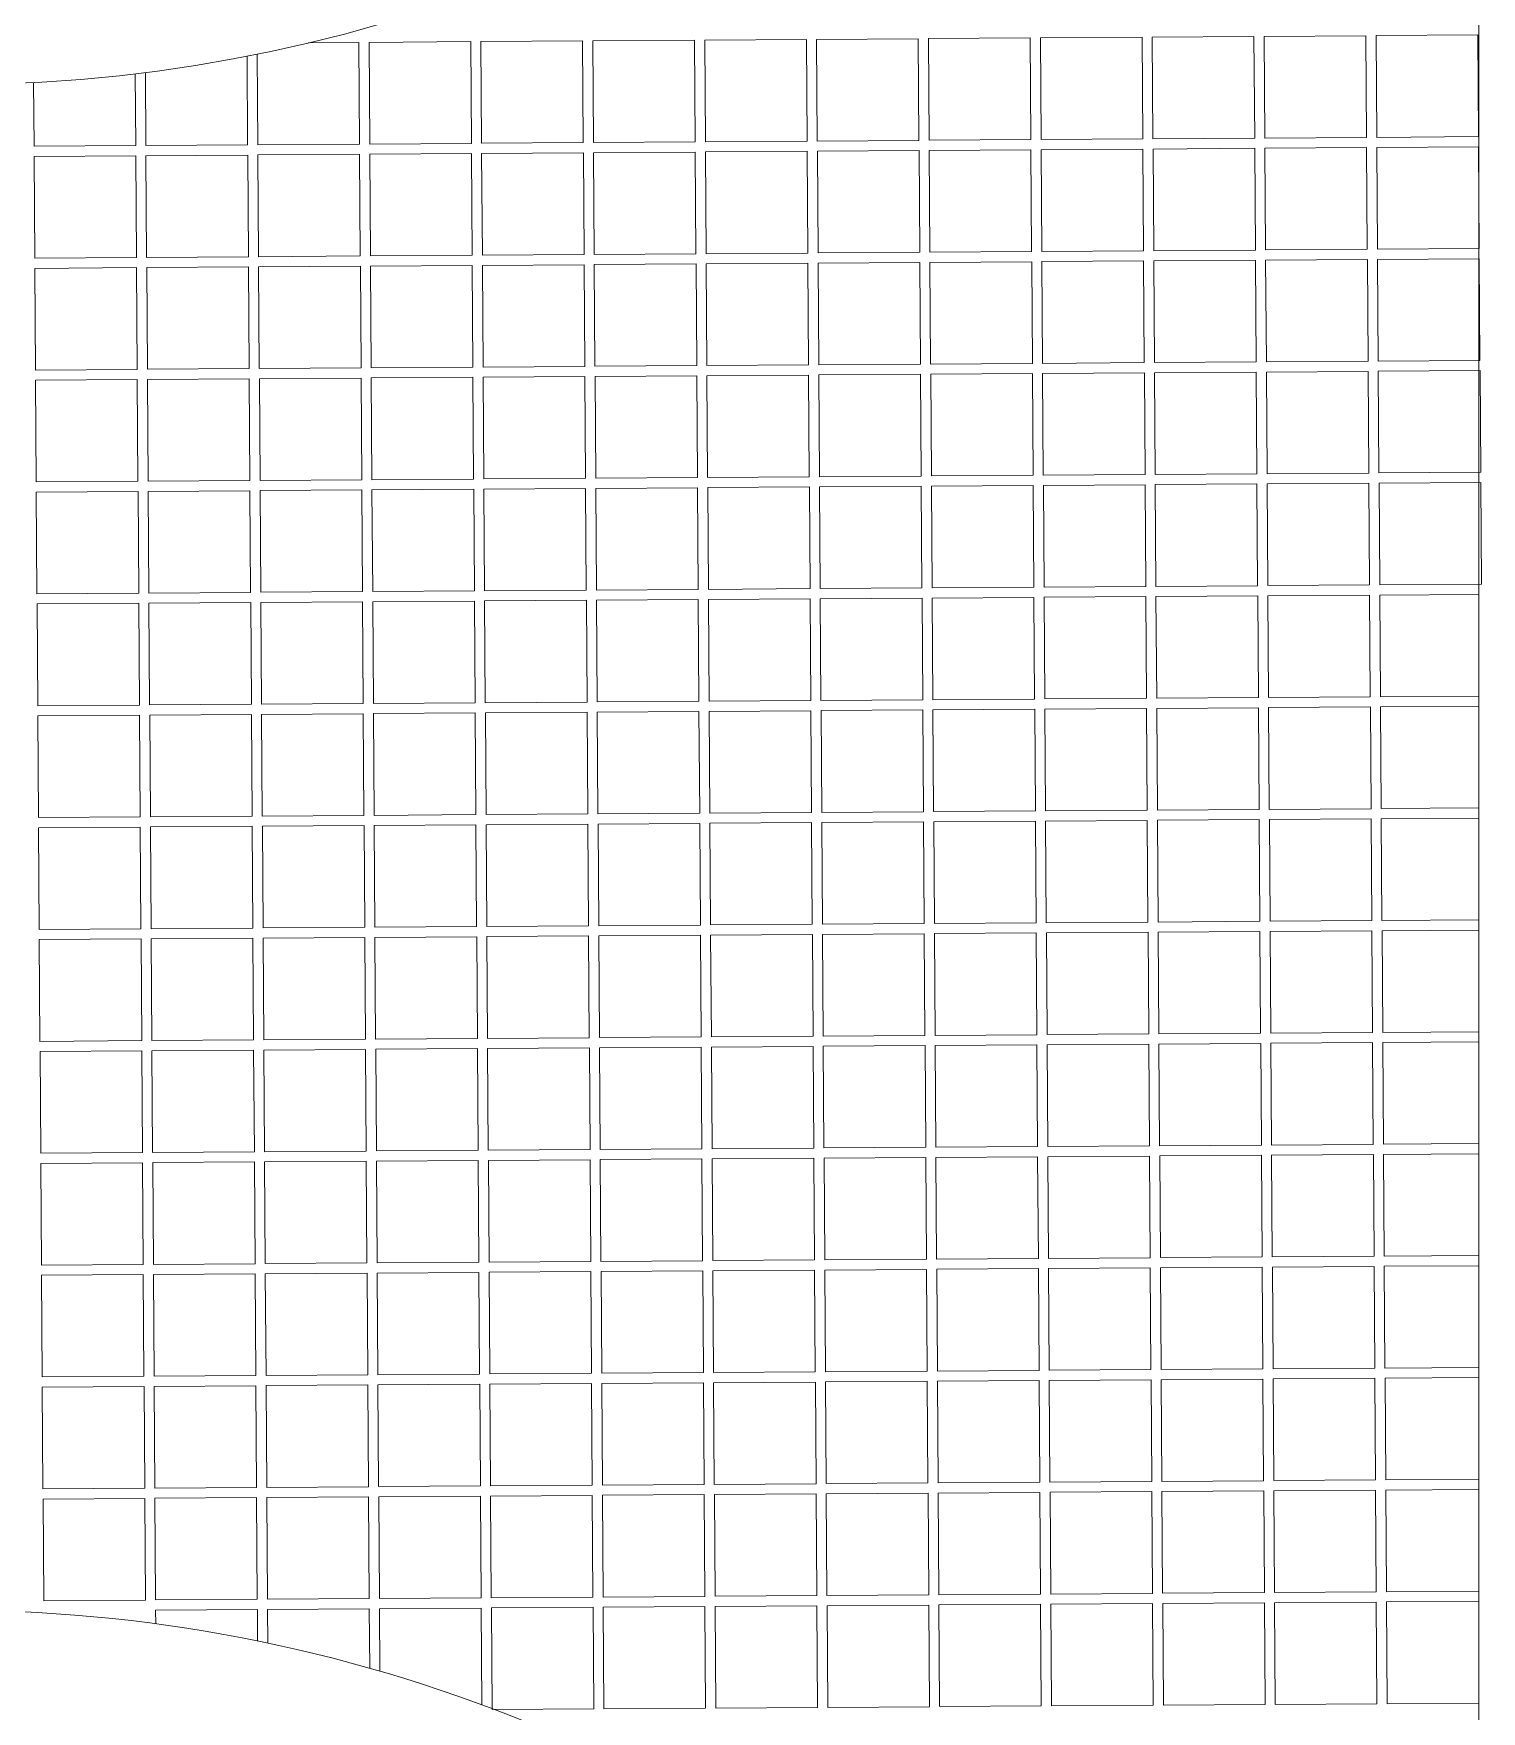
# Model space of a CAD drawing. Header units: millimetres. Extents: x -225363 to 347188, y -782467 to 813415.
# Drawn here: x 40568 to 41991, y 14995 to 16644 of the extents above; entities that cross this region are included whole.
import ezdxf

# ---------------------------------------------------------------- set-up
doc = ezdxf.new("R2010")
doc.units = ezdxf.units.MM
doc.layers.add('Xref SCN', color=8, linetype='Continuous', lineweight=0)

# ---------------------------------------------------------------- blocks, each defined once
blk = doc.blocks.new('A$Cf999fc33')
at = {"layer": 'Xref SCN', "ltscale": 100}
for points in [[(73.84272275096737, 192.008942775894), (72.93718290980905, 226.0811261450872), (69.76450756634586, 260.7363810978131), (91.2697194244247, 250.3713942577597), (102.2144919480197, 189.5463547789259), (118.9281153751072, 226.3384435711778), (111.2211690265685, 262.1598416908528), (95.54667300335132, 295.1961835560505), (81.42593923630193, 306.0790911481017), (114.3319794384297, 302.4503599841264), (153.8439736538567, 268.1175732889678), (175.0234313544352, 209.4945184811368), (152.6745445868, 178.9859154444421)], [(175.6716537694447, 221.4132675771834), (187.7858553600963, 249.7198859428754), (189.2126018530689, 292.8606113221613), (224.7082458152436, 252.3094897029805), (213.7601873916574, 228.5371423423057), (237.7279872468207, 246.543924699421), (264.545994187938, 266.2347709755995), (347.394166277023, 259.4300785681698), (296.0904387286864, 229.1169280259055), (267.5883678684477, 212.2762888357393), (240.0569876809604, 171.0150798699469), (241.5455991055351, 139.2100320032914)], [(303.2794643251691, 200.6800079972018), (368.0557032255456, 208.1915018513682), (392.6717254957184, 238.1170333045884), (395.5870834132656, 249.4527108171606), (410.7436586844269, 223.8008470429922), (398.5643062624149, 185.8426150837331), (435.6169983805157, 207.7354460309143), (437.4965147939511, 233.8400797256036), (474.2234527547844, 207.474842704949), (468.7803560087923, 158.1157824016409), (509.7842475485522, 176.5753346793354), (524.230735473102, 213.9504950550618), (559.1433078518603, 171.1322379333433), (551.4982264349237, 132.0078628070769), (514.963455068646, 102.7305537688662)], [(-0.002058159559965134, 186.8297352558002), (53.11274907086045, 148.9985190596199), (60.23662383598275, 110.9099854374072), (57.32126591843553, 99.57430792483501), (82.97312969248742, 114.7308831959381), (90.61821110942401, 153.8552583222045), (112.5110420566052, 116.8025662039872), (101.5629836332519, 93.03021884331247), (146.4529237628449, 98.4048788578948), (165.4988335240632, 144.2655096602393), (192.5090070597362, 108.3138098775526), (187.1310611451045, 68.60636316775344), (238.3696378620807, 89.26790011645062), (250.5489902840927, 127.2261320757098), (232.672509589931, 170.4971591179492)], [(393.6391302684788, 129.0990766893956), (396.2287340285257, 92.17668623419013), (384.6976040215231, 66.13720337097766), (361.8307965018321, 43.01307842531241), (350.9478889098391, 28.89234465820482), (347.9055152290966, 82.8508267980651), (363.9057654098142, 98.07255290064495), (345.1856098060962, 100.4699900661362), (312.6020378614776, 67.75940235843882), (307.3543936100323, 47.35518283577403), (291.6147467554547, 70.73991110740462), (304.895091512939, 103.5808004781138), (324.8465411150828, 115.3692479112069), (277.624314651126, 100.9260458865901), (267.6469469002914, 52.73312875028932), (256.4415710505564, 74.95171385491267), (255.0181104575749, 116.4083753151353), (275.6829333060887, 149.7671854379005)], [(526.9473549963441, 111.7339449474239), (501.5528086482082, 50.58643721102271), (460.6140679400414, 41.77849852695363), (430.4279331606813, 27.7880664227996), (425.6982096612919, -0.0006311908946372569), (459.3176231100224, 17.94100033480208), (496.1748627335764, 10.87899050128181), (537.1787542733364, 29.33854277891805), (587.8994102382567, 57.38455781870289)]]:
    blk.add_lwpolyline(points, dxfattribs=at)
blk = doc.blocks.new('A$C997e597b')
at = {"layer": 'Xref SCN'}
blk.add_lwpolyline([(38300.76462739124, 12318.95944617118), (38300.73066568724, 7829.155089380743)], dxfattribs=at)
at = {"layer": 'Xref SCN', "ltscale": 3}
for points in [[(37149.9364860747, 10860.16576195677), (37199.61626325059, 10860.49666109472), (37200.28231253056, 10760.4988792275), (37100.2845306634, 10759.83282994753), (37099.69030904281, 10849.04671513935)], [(37089.70337979263, 10847.05102600332), (37090.28475247673, 10759.76622501953), (36990.28697060957, 10759.1001757395), (36989.80860677082, 10830.91967053997)], [(36979.81661314494, 10829.68432504748), (36980.2871924229, 10759.0335708115), (36880.28941055574, 10758.36752153153), (36879.87192583387, 10821.0468868629)], [(38300.74873396032, 10217.81649048778), (38203.92340224213, 10217.17157175788), (38203.25735296216, 10317.1693536251), (38300.74949039565, 10317.8187137082)], [(38300.74790188181, 10107.81404494541), (38204.65605645021, 10107.17401170399), (38203.99000717024, 10207.17179357121), (38300.74865831691, 10207.81626816577)], [(38300.74706980307, 9997.81159940298), (38205.3887106583, 9997.176451650099), (38204.72266137833, 10097.17423351726), (38300.74782623816, 10097.81382262334)], [(38300.74623772432, 9887.80915386061), (38206.12136486615, 9887.17889159621), (38205.45531558618, 9987.176673463371), (38300.74699415942, 9987.811377080972)], [(38300.74540564558, 9777.80670831824), (38206.85401907424, 9777.18133154232), (38206.18796979426, 9877.179113409482), (38300.7461620809, 9877.808931538544)], [(38300.74457356706, 9667.804262775753), (38207.58667328209, 9667.183771488373), (38206.92062400212, 9767.181553355593), (38300.74533000216, 9767.806485996174)], [(38300.74374148832, 9557.801817233383), (38208.31932749017, 9557.186211434484), (38207.6532782102, 9657.183993301704), (38300.74449792341, 9657.804040453804)], [(38300.74290940957, 9447.799371691013), (38209.05198169826, 9447.188651380595), (38208.38593241828, 9547.186433247756), (38300.74366584467, 9547.801594911318)], [(38300.74207733083, 9337.796926148643), (38209.78463590611, 9337.191091326706), (38209.11858662614, 9437.188873193867), (38300.74283376615, 9437.799149368948)], [(37110.09574246965, 9286.819574736874), (37109.87564029521, 9319.864771060122), (37209.87342216237, 9320.530820340093), (37210.26272260654, 9262.082921557128)], [(37220.28213340114, 9259.201970989292), (37219.87320034928, 9320.59742526809), (37319.87098221644, 9321.263474548061), (37320.50456544757, 9226.140005974448)], [(38300.74124525231, 9227.794480606215), (38210.51729011419, 9227.193531272816), (38209.85124083422, 9327.191313139978), (38300.74200168741, 9327.796703826578)], [(36999.96704526013, 9305.775290556136), (36999.87808024138, 9319.132116852095), (37099.87586210854, 9319.798166132125), (37100.08170089638, 9288.894413469767)]]:
    blk.add_lwpolyline(points, dxfattribs=at)
for points in [[(37209.61604143749, 10860.56326602271), (37309.61382330465, 10861.22931530268), (37310.27987258462, 10761.23153343546), (37210.28209071746, 10760.56548415549)], [(37319.61360149132, 10861.29592023068), (37419.61138335848, 10861.96196951071), (37420.27743263845, 10761.96418764349), (37320.27965077129, 10761.29813836346)], [(37429.61116154515, 10862.02857443871), (37529.60894341231, 10862.69462371868), (37530.27499269228, 10762.69684185146), (37430.27721082512, 10762.03079257149)], [(37539.60872159898, 10862.76122864668), (37639.60650346638, 10863.42727792665), (37640.27255274635, 10763.42949605943), (37540.27477087895, 10762.76344677946)], [(37649.60628165305, 10863.49388285464), (37749.60406352021, 10864.15993213467), (37750.27011280018, 10764.16215026745), (37650.27233093302, 10763.49610098742)], [(37759.60384170688, 10864.22653706267), (37859.60162357404, 10864.89258634264), (37860.26767285401, 10764.89480447542), (37760.26989098685, 10764.22875519545)], [(37869.60140176071, 10864.95919127064), (37969.59918362787, 10865.62524055061), (37970.26523290784, 10765.62745868339), (37870.26745104068, 10764.96140940342)], [(37979.59896181477, 10865.69184547861), (38079.59674368193, 10866.35789475864), (38080.2627929619, 10766.36011289142), (37980.26501109474, 10765.69406361139)], [(38089.5965218686, 10866.42449968663), (38189.59430373576, 10867.0905489666), (38190.26035301574, 10767.09276709938), (38090.26257114857, 10766.42671781941)], [(38199.59408192243, 10867.1571538946), (38299.5918637896, 10867.82320317457), (38300.25791306957, 10767.82542130735), (38200.26013120241, 10767.15937202738)], [(37870.33405596856, 10754.96163121675), (37970.33183783572, 10755.62768049672), (37970.99788711569, 10655.6298986295), (37871.00010524853, 10654.96384934953)], [(37980.33161602262, 10755.69428542472), (38080.32939788979, 10756.36033470475), (38080.99544716976, 10656.36255283753), (37980.9976653026, 10655.6965035575)], [(38090.32917607646, 10756.42693963274), (38190.32695794362, 10757.09298891271), (38190.99300722359, 10657.0952070455), (38090.99522535643, 10656.42915776552)], [(38200.32673613029, 10757.15959384071), (38300.32451799745, 10757.82564312068), (38300.99056727742, 10657.82786125346), (38200.99278541026, 10657.16181197349)], [(36880.35601548362, 10748.36774334486), (36980.35379735078, 10749.03379262483), (36981.01984663075, 10649.03601075761), (36881.02206476359, 10648.36996147764)], [(36990.35357553745, 10749.10039755283), (37090.35135740461, 10749.76644683286), (37091.01740668458, 10649.76866496564), (36991.01962481742, 10649.10261568561)], [(37100.35113559128, 10749.83305176086), (37200.34891745844, 10750.49910104083), (37201.01496673841, 10650.50131917361), (37101.01718487125, 10649.83526989364)], [(37210.34869564534, 10750.56570596882), (37310.3464775125, 10751.23175524879), (37311.01252679247, 10651.23397338158), (37211.01474492531, 10650.5679241016)], [(37320.34625569917, 10751.29836017679), (37420.34403756633, 10751.96440945682), (37421.01008684631, 10651.9666275896), (37321.01230497914, 10651.30057830957)], [(37430.343815753, 10752.03101438482), (37530.34159762016, 10752.69706366479), (37531.00764690014, 10652.69928179757), (37431.00986503297, 10652.0332325176)], [(37540.34137580683, 10752.76366859279), (37640.33915767423, 10753.42971787276), (37641.0052069542, 10653.43193600554), (37541.00742508681, 10652.76588672557)], [(37650.3389358609, 10753.49632280075), (37750.33671772806, 10754.16237208078), (37751.00276700803, 10654.16459021356), (37651.00498514087, 10653.49854093353)], [(37760.33649591473, 10754.22897700878), (37860.33427778189, 10754.89502628875), (37861.00032706186, 10654.89724442153), (37761.0025451947, 10654.23119514156)], [(37101.08378979936, 10639.83549170691), (37201.08157166652, 10640.50154098688), (37201.74762094649, 10540.50375911972), (37101.74983907933, 10539.83770983975)], [(37211.08134985343, 10640.56814591488), (37311.07913172059, 10641.23419519485), (37311.74518100056, 10541.23641332769), (37211.7473991334, 10540.57036404771)], [(37321.07890990726, 10641.30080012284), (37421.07669177442, 10641.96684940287), (37421.74274105439, 10541.96906753571), (37321.74495918723, 10541.30301825568)], [(37431.07646996109, 10642.03345433087), (37531.07425182825, 10642.69950361084), (37531.74030110822, 10542.70172174368), (37431.74251924106, 10542.03567246371)], [(37541.07403001492, 10642.76610853884), (37641.07181188231, 10643.43215781881), (37641.73786116228, 10543.43437595165), (37541.74007929489, 10542.76832667168)], [(37651.07159006898, 10643.49876274681), (37751.06937193614, 10644.16481202684), (37751.73542121612, 10544.16703015968), (37651.73763934895, 10543.50098087965)], [(37761.06915012281, 10644.23141695483), (37861.06693198998, 10644.8974662348), (37861.73298126995, 10544.89968436764), (37761.73519940278, 10544.23363508767)], [(37871.06671017664, 10644.9640711628), (37971.06449204381, 10645.63012044277), (37971.73054132378, 10545.63233857561), (37871.73275945662, 10544.96628929564)], [(37981.06427023071, 10645.69672537077), (38081.06205209787, 10646.3627746508), (38081.72810137784, 10546.36499278364), (37981.73031951068, 10545.69894350361)], [(38091.06183028454, 10646.4293795788), (38191.0596121517, 10647.09542885877), (38191.72566143167, 10547.09764699161), (38091.72787956451, 10546.43159771163)], [(38201.05939033837, 10647.16203378676), (38301.05717220553, 10647.82808306674), (38301.7232214855, 10547.83030119957), (38201.72543961834, 10547.1642519196)], [(36881.0886696917, 10638.37018329091), (36981.08645155886, 10639.03623257088), (36981.75250083883, 10539.03845070372), (36881.75471897167, 10538.37240142375)], [(36991.08622974553, 10639.10283749888), (37091.08401161269, 10639.76888677891), (37091.75006089266, 10539.77110491175), (36991.7522790255, 10539.10505563172)], [(36881.82132389955, 10528.37262323702), (36981.81910576671, 10529.038672517), (36982.48515504668, 10429.04089064983), (36882.48737317952, 10428.37484136986)], [(36991.81888395338, 10529.10527744499), (37091.81666582054, 10529.77132672502), (37092.48271510052, 10429.77354485786), (36992.48493323335, 10429.10749557783)], [(37101.81644400721, 10529.83793165302), (37201.81422587438, 10530.50398093299), (37202.48027515435, 10430.50619906583), (37102.48249328719, 10429.84014978586)], [(37211.81400406128, 10530.57058586099), (37311.81178592844, 10531.23663514096), (37312.47783520841, 10431.2388532738), (37212.48005334125, 10430.57280399383)], [(37321.81156411511, 10531.30324006896), (37421.80934598227, 10531.96928934898), (37422.47539526224, 10431.97150748182), (37322.47761339508, 10431.30545820179)], [(37431.80912416894, 10532.03589427698), (37531.8069060361, 10532.70194355695), (37532.47295531607, 10432.70416168979), (37432.47517344891, 10432.03811240982)], [(37541.80668422277, 10532.76854848495), (37641.80446609017, 10533.43459776492), (37642.47051537014, 10433.43681589776), (37542.47273350274, 10432.77076661779)], [(37651.80424427683, 10533.50120269292), (37751.802026144, 10534.16725197295), (37752.46807542397, 10434.16947010579), (37652.47029355681, 10433.50342082576)], [(37761.80180433067, 10534.23385690094), (37861.79958619783, 10534.89990618092), (37862.4656354778, 10434.90212431375), (37762.46785361064, 10434.23607503378)], [(37871.7993643845, 10534.96651110891), (37971.79714625166, 10535.63256038888), (37972.46319553163, 10435.63477852172), (37872.46541366447, 10434.96872924175)], [(37981.79692443856, 10535.69916531688), (38081.79470630572, 10536.36521459691), (38082.46075558569, 10436.36743272975), (37982.46297371853, 10435.70138344972)], [(38091.79448449239, 10536.43181952491), (38191.79226635955, 10537.09786880488), (38192.45831563952, 10437.10008693772), (38092.46053377236, 10436.43403765775)], [(38201.79204454622, 10537.16447373288), (38301.78982641338, 10537.83052301285), (38302.45587569335, 10437.83274114568), (38202.45809382619, 10437.16669186571)], [(37982.52957864664, 10425.70160526299), (38082.52736051381, 10426.36765454302), (38083.19340979378, 10326.36987267586), (37983.19562792662, 10325.70382339583)], [(38092.52713870048, 10426.43425947102), (38192.52492056764, 10427.10030875099), (38193.19096984761, 10327.10252688383), (38093.19318798045, 10326.43647760386)], [(38202.52469875431, 10427.16691367899), (38302.52248062147, 10427.83296295896), (38303.18852990144, 10327.8351810918), (38203.19074803428, 10327.16913181182)], [(36882.55397810764, 10418.37506318314), (36982.5517599748, 10419.04111246311), (36983.21780925477, 10319.04333059595), (36883.22002738761, 10318.37728131597)], [(36992.55153816147, 10419.1077173911), (37092.54932002863, 10419.77376667113), (37093.2153693086, 10319.77598480397), (36993.21758744144, 10319.10993552394)], [(37102.5490982153, 10419.84037159913), (37202.54688008246, 10420.5064208791), (37203.21292936243, 10320.50863901194), (37103.21514749527, 10319.84258973197)], [(37212.54665826936, 10420.5730258071), (37312.54444013652, 10421.23907508707), (37313.21048941649, 10321.24129321991), (37213.21270754933, 10320.57524393994)], [(37322.54421832319, 10421.30568001507), (37422.54200019035, 10421.9717292951), (37423.20804947033, 10321.97394742793), (37323.21026760316, 10321.3078981479)], [(37432.54177837702, 10422.03833422309), (37532.53956024419, 10422.70438350306), (37533.20560952416, 10322.7066016359), (37433.207827657, 10322.04055235593)], [(37542.53933843086, 10422.77098843106), (37642.53712029825, 10423.43703771103), (37643.20316957822, 10323.43925584387), (37543.20538771083, 10322.7732065639)], [(37652.53689848492, 10423.50364263903), (37752.53468035208, 10424.16969191906), (37753.20072963205, 10324.1719100519), (37653.20294776489, 10323.50586077187)], [(37762.53445853875, 10424.23629684706), (37862.53224040591, 10424.90234612703), (37863.19828968588, 10324.90456425986), (37763.20050781872, 10324.23851497989)], [(37872.53201859258, 10424.96895105502), (37972.52980045974, 10425.63500033499), (37973.19584973971, 10325.63721846783), (37873.19806787255, 10324.97116918786)], [(37103.28175242315, 10309.84281154524), (37203.27953429031, 10310.50886082521), (37203.94558357028, 10210.51107895799), (37103.94780170312, 10209.84502967802)], [(37213.27931247721, 10310.57546575321), (37313.27709434438, 10311.24151503318), (37313.94314362435, 10211.24373316596), (37213.94536175719, 10210.57768388599)], [(37323.27687253105, 10311.30811996118), (37423.27465439821, 10311.97416924121), (37423.94070367818, 10211.97638737399), (37323.94292181102, 10211.31033809396)], [(37433.27443258488, 10312.0407741692), (37533.27221445204, 10312.70682344917), (37533.93826373201, 10212.70904158195), (37433.94048186485, 10212.04299230198)], [(37543.27199263871, 10312.77342837717), (37643.2697745061, 10313.43947765714), (37643.93582378607, 10213.44169578992), (37543.93804191868, 10212.77564650995)], [(37653.26955269277, 10313.50608258514), (37753.26733455993, 10314.17213186517), (37753.9333838399, 10214.17434999795), (37653.93560197274, 10213.50830071792)], [(37763.2671127466, 10314.23873679317), (37863.26489461376, 10314.90478607314), (37863.93094389373, 10214.90700420592), (37763.93316202657, 10214.24095492595)], [(37873.26467280043, 10314.97139100113), (37973.26245466759, 10315.63744028111), (37973.92850394757, 10215.63965841389), (37873.9307220804, 10214.97360913391)], [(37983.2622328545, 10315.7040452091), (38083.26001472166, 10316.37009448913), (38083.92606400163, 10216.37231262191), (37983.92828213447, 10215.70626334188)], [(38093.25979290833, 10316.43669941713), (38193.25757477549, 10317.1027486971), (38193.92362405546, 10217.10496682988), (38093.9258421883, 10216.43891754991)], [(36883.28663231549, 10308.37750312925), (36983.28441418265, 10309.04355240922), (36983.95046346262, 10209.045770542), (36883.95268159546, 10208.37972126203)], [(36993.28419236932, 10309.11015733721), (37093.28197423648, 10309.77620661724), (37093.94802351645, 10209.77842475002), (36993.95024164929, 10209.11237546999)], [(36884.01928652357, 10198.37994307536), (36984.01706839073, 10199.04599235533), (36984.68311767071, 10099.04821048811), (36884.68533580354, 10098.38216120814)], [(36994.0168465774, 10199.11259728333), (37094.01462844457, 10199.77864656335), (37094.68067772454, 10099.78086469613), (36994.68289585738, 10099.11481541611)], [(37104.01440663124, 10199.84525149135), (37204.0121884984, 10200.51130077132), (37204.67823777837, 10100.5135189041), (37104.68045591121, 10099.84746962413)], [(37214.0119666853, 10200.57790569932), (37314.00974855246, 10201.24395497929), (37314.67579783243, 10101.24617311207), (37214.67801596527, 10100.5801238321)], [(37324.00952673913, 10201.31055990729), (37424.00730860629, 10201.97660918732), (37424.67335788626, 10101.9788273201), (37324.6755760191, 10101.31277804007)], [(37434.00708679296, 10202.04321411531), (37534.00486866012, 10202.70926339529), (37534.67091794009, 10102.71148152807), (37434.67313607293, 10102.04543224809)], [(37544.00464684679, 10202.77586832328), (37644.00242871419, 10203.44191760325), (37644.66847799416, 10103.44413573603), (37544.67069612676, 10102.77808645606)], [(37654.00220690086, 10203.50852253125), (37753.99998876802, 10204.17457181128), (37754.66603804799, 10104.17678994406), (37654.66825618083, 10103.51074066403)], [(37763.99976695469, 10204.24117673928), (37863.99754882185, 10204.90722601925), (37864.66359810182, 10104.90944415203), (37764.66581623466, 10104.24339487206)], [(37873.99732700852, 10204.97383094725), (37973.99510887568, 10205.63988022722), (37974.66115815565, 10105.64209836), (37874.66337628849, 10104.97604908003)], [(37983.99488706258, 10205.70648515521), (38083.99266892974, 10206.37253443524), (38084.65871820971, 10106.37475256802), (37984.66093634255, 10105.70870328799)], [(38093.99244711641, 10206.43913936324), (38193.99022898357, 10207.10518864321), (38194.65627826354, 10107.10740677599), (38094.65849639638, 10106.44135749602)], [(37984.72754127067, 10095.70892510127), (38084.72532313783, 10096.3749743813), (38085.3913724178, 9996.377192514134), (37985.39359055064, 9995.711143234104)], [(38094.7251013245, 10096.44157930929), (38194.72288319166, 10097.10762858926), (38195.38893247163, 9997.109846722102), (38095.39115060447, 9996.44379744213)], [(36884.75194073166, 10088.38238302141), (36984.74972259882, 10089.04843230138), (36985.41577187879, 9989.05065043422), (36885.41799001163, 9988.384601154248)], [(36994.74950078549, 10089.11503722938), (37094.74728265265, 10089.78108650941), (37095.41333193262, 9989.783304642246), (36995.41555006546, 9989.117255362216)], [(37104.74706083932, 10089.8476914374), (37204.74484270648, 10090.51374071738), (37205.41089198645, 9990.515958850214), (37105.41311011929, 9989.849909570243)], [(37214.74462089338, 10090.58034564537), (37314.74240276054, 10091.24639492534), (37315.40845204052, 9991.248613058182), (37215.41067017335, 9990.58256377821)], [(37324.74218094721, 10091.31299985334), (37424.73996281438, 10091.97904913337), (37425.40601209435, 9991.981267266208), (37325.40823022719, 9991.315217986179)], [(37434.73974100105, 10092.04565406137), (37534.73752286821, 10092.71170334134), (37535.40357214818, 9992.713921474176), (37435.40579028102, 9992.047872194205)], [(37544.73730105488, 10092.77830826933), (37644.73508292227, 10093.44435754931), (37645.40113220224, 9993.446575682145), (37545.40335033485, 9992.780526402174)], [(37654.73486110894, 10093.5109624773), (37754.7326429761, 10094.17701175733), (37755.39869225607, 9994.179229890171), (37655.40091038891, 9993.513180610142)], [(37764.73242116277, 10094.24361668533), (37864.73020302993, 10094.9096659653), (37865.3962523099, 9994.91188409814), (37765.39847044274, 9994.245834818168)], [(37874.7299812166, 10094.9762708933), (37974.72776308376, 10095.64232017327), (37975.39381236373, 9995.644538306107), (37875.39603049657, 9994.978489026136)], [(37105.47971504717, 9979.850131383515), (37205.47749691433, 9980.516180663486), (37206.1435461943, 9880.518398796325), (37106.14576432714, 9879.852349516354)], [(37215.47727510124, 9980.582785591483), (37315.4750569684, 9981.248834871454), (37316.14110624837, 9881.251053004293), (37216.14332438121, 9880.585003724322)], [(37325.47483515507, 9981.315439799451), (37425.47261702223, 9981.98148907948), (37426.1386663022, 9881.98370721232), (37326.14088443504, 9881.31765793229)], [(37435.4723952089, 9982.048094007478), (37535.47017707606, 9982.714143287449), (37536.13622635603, 9882.716361420287), (37436.13844448887, 9882.050312140316)], [(37545.46995526273, 9982.780748215446), (37645.46773713012, 9983.446797495417), (37646.13378641009, 9883.449015628255), (37546.1360045427, 9882.782966348284)], [(37655.46751531679, 9983.513402423414), (37755.46529718395, 9984.179451703443), (37756.13134646392, 9884.181669836282), (37656.13356459676, 9883.515620556253)], [(37765.46507537062, 9984.24605663144), (37865.46285723778, 9984.912105911411), (37866.12890651776, 9884.91432404425), (37766.13112465059, 9884.248274764279)], [(37875.46263542445, 9984.978710839408), (37975.46041729162, 9985.64476011938), (37976.12646657159, 9885.646978252218), (37876.12868470442, 9884.980928972247)], [(37985.46019547852, 9985.711365047377), (38085.45797734568, 9986.377414327406), (38086.12402662565, 9886.379632460244), (37986.12624475849, 9885.713583180215)], [(38095.45775553235, 9986.444019255403), (38195.45553739951, 9987.110068535374), (38196.12158667948, 9887.112286668213), (38096.12380481232, 9886.446237388242)], [(36885.48459493951, 9978.38482296752), (36985.48237680667, 9979.050872247491), (36986.14842608664, 9879.05309038033), (36886.15064421948, 9878.387041100359)], [(36995.48215499334, 9979.117477175489), (37095.4799368605, 9979.783526455518), (37096.14598614047, 9879.785744588356), (36996.14820427331, 9879.119695308327)], [(36886.21724914759, 9868.387262913631), (36986.21503101476, 9869.053312193602), (36986.88108029473, 9769.055530326441), (36886.88329842757, 9768.38948104647)], [(36996.21480920142, 9869.1199171216), (37096.21259106859, 9869.785966401629), (37096.87864034856, 9769.788184534467), (36996.8808584814, 9769.122135254438)], [(37106.21236925526, 9869.852571329626), (37206.21015112242, 9870.518620609597), (37206.87620040239, 9770.520838742435), (37106.87841853523, 9769.854789462464)], [(37216.20992930932, 9870.585225537594), (37316.20771117648, 9871.251274817565), (37316.87376045645, 9771.253492950404), (37216.87597858929, 9770.587443670433)], [(37326.20748936315, 9871.317879745562), (37426.20527123031, 9871.983929025591), (37426.87132051028, 9771.98614715843), (37326.87353864312, 9771.3200978784)], [(37436.20504941698, 9872.050533953588), (37536.20283128414, 9872.71658323356), (37536.86888056411, 9772.718801366398), (37436.87109869695, 9772.052752086427)], [(37546.20260947081, 9872.783188161557), (37646.20039133821, 9873.449237441528), (37646.86644061818, 9773.451455574366), (37546.86865875078, 9772.785406294395)], [(37656.20016952488, 9873.515842369525), (37756.19795139204, 9874.181891649554), (37756.86400067201, 9774.184109782393), (37656.86621880485, 9773.518060502363)], [(37766.19772957871, 9874.248496577551), (37866.19551144587, 9874.914545857522), (37866.86156072584, 9774.91676399036), (37766.86377885868, 9774.25071471039)], [(37876.19528963254, 9874.98115078552), (37976.1930714997, 9875.64720006549), (37976.85912077967, 9775.649418198329), (37876.86133891251, 9774.983368918358)], [(37986.1928496866, 9875.713804993487), (38086.19063155376, 9876.379854273517), (38086.85668083373, 9776.382072406355), (37986.85889896657, 9775.716023126326)], [(38096.19040974043, 9876.446459201514), (38196.18819160759, 9877.112508481485), (38196.85424088757, 9777.114726614323), (38096.8564590204, 9776.448677334352)], [(37986.92550389445, 9765.716244939598), (38086.92328576162, 9766.382294219628), (38087.58933504159, 9666.384512352408), (37987.59155317442, 9665.718463072379)], [(38096.92306394828, 9766.448899147625), (38196.92084581545, 9767.114948427596), (38197.58689509542, 9667.117166560376), (38097.58911322826, 9666.451117280405)], [(36886.94990335545, 9758.389702859742), (36986.94768522261, 9759.055752139713), (36987.61373450258, 9659.057970272494), (36887.61595263542, 9658.391920992523)], [(36996.94746340928, 9759.12235706771), (37096.94524527644, 9759.78840634774), (37097.61129455641, 9659.79062448052), (36997.61351268925, 9659.12457520049)], [(37106.94502346311, 9759.855011275737), (37206.94280533027, 9760.521060555708), (37207.60885461024, 9660.523278688488), (37107.61107274308, 9659.857229408517)], [(37216.94258351717, 9760.587665483705), (37316.94036538433, 9761.253714763676), (37317.6064146643, 9661.255932896456), (37217.60863279714, 9660.589883616485)], [(37326.940143571, 9761.320319691673), (37426.93792543816, 9761.986368971702), (37427.60397471813, 9661.988587104483), (37327.60619285097, 9661.322537824453)], [(37436.93770362483, 9762.0529738997), (37536.93548549199, 9762.71902317967), (37537.60153477197, 9662.72124131245), (37437.6037529048, 9662.05519203248)], [(37546.93526367866, 9762.785628107667), (37646.93304554606, 9763.451677387638), (37647.59909482603, 9663.453895520419), (37547.60131295864, 9662.787846240448)], [(37656.93282373273, 9763.518282315636), (37756.93060559989, 9764.184331595665), (37757.59665487986, 9664.186549728445), (37657.5988730127, 9663.520500448416)], [(37766.93038378656, 9764.250936523662), (37866.92816565372, 9764.916985803633), (37867.59421493369, 9664.919203936413), (37767.59643306653, 9664.253154656442)], [(37876.92794384039, 9764.98359073163), (37976.92572570755, 9765.649640011601), (37977.59177498752, 9665.651858144382), (37877.59399312036, 9664.98580886441)], [(37107.67767767119, 9649.857451221847), (37207.67545953835, 9650.523500501818), (37208.34150881832, 9550.525718634599), (37108.34372695116, 9549.859669354628)], [(37217.67523772526, 9650.590105429816), (37317.67301959242, 9651.256154709787), (37318.33906887239, 9551.258372842567), (37218.34128700523, 9550.592323562596)], [(37327.67279777909, 9651.322759637784), (37427.67057964625, 9651.988808917813), (37428.33662892622, 9551.991027050593), (37328.33884705906, 9551.324977770564)], [(37437.67035783292, 9652.05541384581), (37537.66813970008, 9652.721463125781), (37538.33418898005, 9552.723681258562), (37438.33640711289, 9552.05763197859)], [(37547.66791788675, 9652.788068053778), (37647.66569975414, 9653.45411733375), (37648.33174903411, 9553.45633546653), (37548.33396716672, 9552.790286186559)], [(37657.66547794081, 9653.520722261746), (37757.66325980797, 9654.186771541776), (37758.32930908795, 9554.188989674556), (37658.33152722078, 9553.522940394527)], [(37767.66303799464, 9654.253376469773), (37867.66081986181, 9654.919425749744), (37868.32686914178, 9554.921643882524), (37768.32908727461, 9554.255594602553)], [(37877.66059804847, 9654.986030677741), (37977.65837991564, 9655.652079957712), (37978.32442919561, 9555.654298090492), (37878.32664732845, 9554.988248810521)], [(37987.65815810254, 9655.718684885709), (38087.6559399697, 9656.384734165738), (38088.32198924967, 9556.386952298519), (37988.32420738251, 9555.72090301849)], [(38097.65571815637, 9656.451339093735), (38197.65350002353, 9657.117388373706), (38198.3195493035, 9557.119606506487), (38098.32176743634, 9556.453557226516)], [(36887.68255756353, 9648.392142805853), (36987.68033943069, 9649.058192085824), (36988.34638871066, 9549.060410218604), (36888.3486068435, 9548.394360938633)], [(36997.68011761736, 9649.124797013821), (37097.67789948452, 9649.79084629385), (37098.34394876449, 9549.79306442663), (36998.34616689733, 9549.127015146601)], [(36888.41521177161, 9538.394582751906), (36988.41299363878, 9539.060632031877), (36989.07904291875, 9439.062850164715), (36889.08126105159, 9438.396800884744)], [(36998.41277182545, 9539.127236959874), (37098.41055369261, 9539.793286239903), (37099.07660297258, 9439.795504372742), (36999.07882110542, 9439.129455092712)], [(37108.41033187928, 9539.8598911679), (37208.40811374644, 9540.525940447871), (37209.07416302641, 9440.52815858071), (37109.07638115925, 9439.862109300739)], [(37218.40789193334, 9540.592545375868), (37318.4056738005, 9541.25859465584), (37319.07172308047, 9441.260812788678), (37219.07394121331, 9440.594763508707)], [(37328.40545198717, 9541.325199583836), (37428.40323385433, 9541.991248863866), (37429.0692831343, 9441.993466996704), (37329.07150126714, 9441.327417716675)], [(37438.403012041, 9542.057853791863), (37538.40079390816, 9542.723903071834), (37539.06684318813, 9442.726121204672), (37439.06906132097, 9442.060071924701)], [(37548.40057209483, 9542.79050799983), (37648.39835396223, 9543.456557279802), (37649.0644032422, 9443.45877541264), (37549.0666213748, 9442.79272613267)], [(37658.3981321489, 9543.523162207799), (37758.39591401606, 9544.189211487828), (37759.06196329603, 9444.191429620667), (37659.06418142887, 9443.525380340638)], [(37768.39569220273, 9544.255816415825), (37868.39347406989, 9544.921865695796), (37869.05952334986, 9444.924083828635), (37769.0617414827, 9444.258034548664)], [(37878.39325225656, 9544.988470623794), (37978.39103412372, 9545.654519903765), (37979.05708340369, 9445.656738036603), (37879.05930153653, 9444.990688756632)], [(37988.39081231062, 9545.721124831762), (38088.38859417778, 9546.387174111791), (38089.05464345776, 9446.38939224463), (37989.05686159059, 9445.7233429646)], [(38098.38837236445, 9546.453779039788), (38198.38615423162, 9547.11982831976), (38199.05220351159, 9447.122046452598), (38099.05442164443, 9446.455997172627)], [(37989.12346651847, 9435.723564777873), (38089.12124838564, 9436.389614057902), (38089.78729766561, 9336.39183219074), (37989.78951579845, 9335.725782910711)], [(38099.12102657231, 9436.456218985899), (38199.11880843947, 9437.12226826587), (38199.78485771944, 9337.124486398709), (38099.78707585228, 9336.458437118737)], [(36889.14786597947, 9428.397022698016), (36989.14564784663, 9429.063071977987), (36989.8116971266, 9329.065290110826), (36889.81391525944, 9328.399240830855)], [(36999.1454260333, 9429.129676905985), (37099.14320790046, 9429.795726186014), (37099.80925718043, 9329.797944318852), (36999.81147531327, 9329.131895038823)], [(37109.14298608713, 9429.86233111401), (37209.14076795429, 9430.528380393982), (37209.80681723426, 9330.53059852682), (37109.8090353671, 9329.86454924685)], [(37219.14054614119, 9430.594985321979), (37319.13832800835, 9431.26103460195), (37319.80437728832, 9331.263252734789), (37219.80659542116, 9330.597203454818)], [(37329.13810619502, 9431.327639529947), (37429.13588806218, 9431.993688809976), (37429.80193734216, 9331.995906942815), (37329.80415547499, 9331.329857662786)], [(37439.13566624885, 9432.060293737974), (37539.13344811602, 9432.726343017945), (37539.79949739599, 9332.728561150783), (37439.80171552883, 9332.062511870812)], [(37549.13322630269, 9432.792947945942), (37649.13100817008, 9433.458997225913), (37649.79705745005, 9333.461215358751), (37549.79927558266, 9332.79516607878)], [(37659.13078635675, 9433.52560215391), (37759.12856822391, 9434.19165143394), (37759.79461750388, 9334.193869566778), (37659.79683563672, 9333.527820286748)], [(37769.12834641058, 9434.258256361936), (37869.12612827774, 9434.924305641907), (37869.79217755771, 9334.926523774746), (37769.79439569055, 9334.260474494775)], [(37879.12590646441, 9434.990910569904), (37979.12368833157, 9435.656959849875), (37979.78973761154, 9335.659177982714), (37879.79195574438, 9334.993128702743)], [(37329.87076040311, 9321.330079476058), (37429.86854227027, 9321.996128756087), (37430.53459155024, 9221.998346888926), (37330.53680968308, 9221.332297608897)], [(37439.86832045694, 9322.062733684084), (37539.8661023241, 9322.728782964055), (37540.53215160407, 9222.731001096894), (37440.53436973691, 9222.064951816923)], [(37549.86588051077, 9322.795387892053), (37649.86366237816, 9323.461437172024), (37650.52971165814, 9223.463655304862), (37550.53192979074, 9222.797606024891)], [(37659.86344056483, 9323.52804210002), (37759.86122243199, 9324.19409138005), (37760.52727171197, 9224.196309512889), (37660.5294898448, 9223.53026023286)], [(37769.86100061866, 9324.260696308047), (37869.85878248583, 9324.926745588018), (37870.5248317658, 9224.928963720857), (37770.52704989864, 9224.262914440886)], [(37879.8585606725, 9324.993350516015), (37979.85634253966, 9325.659399795986), (37980.52239181963, 9225.661617928825), (37880.52460995247, 9224.995568648854)], [(37989.85612072656, 9325.726004723983), (38089.85390259372, 9326.392054004013), (38090.51995187369, 9226.394272136851), (37990.52217000653, 9225.728222856822)], [(38099.85368078039, 9326.45865893201), (38199.85146264755, 9327.12470821198), (38200.51751192752, 9227.12692634482), (38100.51973006036, 9226.460877064848)]]:
    blk.add_lwpolyline(points, close=True, dxfattribs=at)
blk = doc.blocks.new('Xref SCN')
at = {"layer": 'Xref SCN', "ltscale": 3}
h = blk.add_hatch(dxfattribs=at)
h.set_pattern_fill('CROSS', color=256, scale=30, angle=197)
h.set_pattern_definition([(196.9999999999999, (-1424125.796704574, -442865.0747459244), (-126.4792462612767, -237.8728657606396), [95.24999999999993, -285.7499999999997]), (286.9999999999999, (-1424185.264921013, -442833.454934359), (237.8728657606396, -126.4792462612767), [95.24999999999993, -285.7499999999997])])
edge = h.paths.add_edge_path()
edge.add_arc((2267.432492593316, -6082.955996482024), 1150.000000000537, 110.6378028022086, 180.3855560689939)
edge.add_line((1117.45852989766, -6090.69454436157), (1124.354477578541, -7115.455314012756))
edge.add_arc((2274.328440274171, -7107.716766132653), 1150.000000000515, 180.3855560690217, 270.3855560690193)
edge.add_line((2282.066988154227, -8257.690728828284), (21549.8991634509, -8127.551182389644))
edge.add_arc((21542.16480664337, -6977.572696246487), 1150.004495150925, 270.3853457486589, 360.4401760572534)
edge.add_line((22692.13536467512, -6968.737848909465), (22692.16932637642, -2095.908891016872))
edge.add_arc((21542.20329682976, -2104.748059039981), 1150.000000001153, 0.4403930512387025, 90.3855560690482)
edge.add_line((21534.46474894912, -954.7740963437154), (6081.87324634222, -1059.018761787764))
edge.add_arc((6089.608981841442, -2208.997088369517), 1150.00434486635, 90.38541449006392, 160.1331677440024)
edge.add_arc((-23.55194331795474, -0.0794007698373207), 5349.999797249518, 290.6378018122106, 340.13330833294367, ccw=False)
edge = h.paths.add_edge_path()
edge.add_arc((21542.20329682936, 18280.17292901865), 1150.000000000495, 0.4403363143794081, 104.369872908503, ccw=False)
edge.add_line((22692.16933512774, 18289.01095829364), (22692.16933512804, 2403.988085117999))
edge.add_arc((21542.20329682986, 2395.150055855041), 1150.0000000002, -89.61444393098418, 0.44033631378022164, ccw=False)
edge.add_line((21549.94184470984, 1245.176093159724), (6067.061946074886, 1140.931379739806))
edge.add_arc((6059.324010787664, 2290.90442000174), 1149.99907346562, 200.6377726041507, 270.38552585808895, ccw=False)
edge.add_arc((-23.55236299291664, -0.07936344246354565), 5350.000286126963, 20.63780260191557, 28.59528784446422)
edge.add_arc((5234.302447717453, 2862.395526084858), 636.558452985771, 160.1438003828004, 208.3076443223057, ccw=False)
edge.add_arc((7788.188339109593, 2340.315315806074), 3237.894847489657, 44.33072283090661, 166.8196660366165, ccw=False)
edge.add_arc((13743.18888037902, 8157.794208345327), 5087.073147143053, 224.3307228342767, 255.0649233926709)
edge.add_arc((13751.05389514806, 8258.775854639935), 5186.703216037286, 255.2684708845108, 275.8244798379233)
edge.add_arc((13743.18888017516, 8157.794208547473), 5087.073147375032, 276.0280273323885, 352.8040128533177)
edge.add_arc((13366.1299541812, 8136.436578901939), 5458.915630729331, 353.5221682628192, 372.9616768325129)
edge.add_arc((13743.18888038175, 8157.794208354395), 5087.073147139498, 13.67983223975764, 75.72664608736717)
edge.add_arc((16202.12696616123, 17226.11521777178), 4310.076534491913, 184.5428523497743, 253.7687722026763, ccw=False)
edge.add_arc((12055.19205003142, 16895.67084596019), 150.0000000842738, 104.41773841877719, 184.1801390410202, ccw=False)
edge.add_line((12017.84358862124, 17040.94676432099), (21256.79565814864, 19394.19379048572))
at = {"layer": 'Xref SCN'}
blk.add_lwpolyline([(21170.1847479311, 19733.30822873339, -0.4875941573619264), (23042.16933512654, 18290.26668712336), (23042.16933512912, 2405.243813959489, -0.414213562373095), (21552.29705493523, 895.1840175571033), (6069.418408371319, 790.9393125653951, -0.314089156412974), (4655.583861107414, 1762.216598525896, 0.03477349207873731), (4366.191898389021, 2393.693428806455, -0.2077135846943199), (4299.119463875177, 3176.609414868028, -0.5901643176475091), (10354.67457345, 4847.532467465806, 0.134879567910843), (12521.72925028361, 3580.906797295342, 0.08986899184814741), (14241.27037145277, 3446.979328768932, 0.3479529645834747), (18442.67543641233, 7562.237232839005, 0.08480836681686449), (18345.36415298755, 9280.22227358488, 0.2777472678124035), (14905.52588359268, 12750.05233397336, -0.3120018823839892), (11556.62703941645, 16857.81678183379, -0.3638812203274946), (11931.18586707742, 17380.04927928782)], format="xyb", close=True, dxfattribs=at)
for points in [[(23042.20329683054, 2395.150055855174), (23042.16933512651, -2094.654300935244)], [(23042.20329683089, 2395.150055855183), (23042.16933512689, -2094.654300935255)]]:
    blk.add_lwpolyline(points, dxfattribs=at)
blk.add_lwpolyline([(1738.743740160018, -4679.215207358175, 0.3140891564745737), (767.4664542959508, -6093.049754585802), (774.3624019745039, -7117.810524237644, 0.414213562373095), (2284.422198378699, -8607.682804430911), (21552.26309323045, -8477.543199206531, 0.414213562373095), (23042.13537342689, -6967.483402805118), (23042.16933512651, -2094.654300935244, 0.414213562373095), (21532.10953872721, -604.7820207407804), (6079.512166477536, -709.0267257330943, 0.314089156412974), (4678.877149195556, -1699.243490076044, -0.2193863282611464), (1738.743739204292, -4679.215207716421)], format="xyb", dxfattribs=at)
at = {"layer": 'Xref SCN', "ltscale": 3}
blk.add_blockref('A$C997e597b', (-15258.56133056035, -9923.809390316057), dxfattribs=at)
at = {"layer": 'Xref SCN', "ltscale": 100, "xscale": -1}
for p, rotation in [((21829.35394538847, 932.672887261162), 347.0291505447877), ((21924.90905663442, -678.3645041408981), 141.2519558567156)]:
    blk.add_blockref('A$Cf999fc33', p, dxfattribs=dict(at, rotation=rotation))
at = {"layer": 'Xref SCN', "ltscale": 100, "rotation": 192.9708494552123}
blk.add_blockref('A$Cf999fc33', (21829.35394538847, -644.4491823541266), dxfattribs=at)

msp = doc.modelspace()

# ---------------------------------------------------------------- block references
msp.add_blockref('Xref SCN', (18946.53077138338, 15698.97744072331))

doc.saveas('drawing.dxf')
